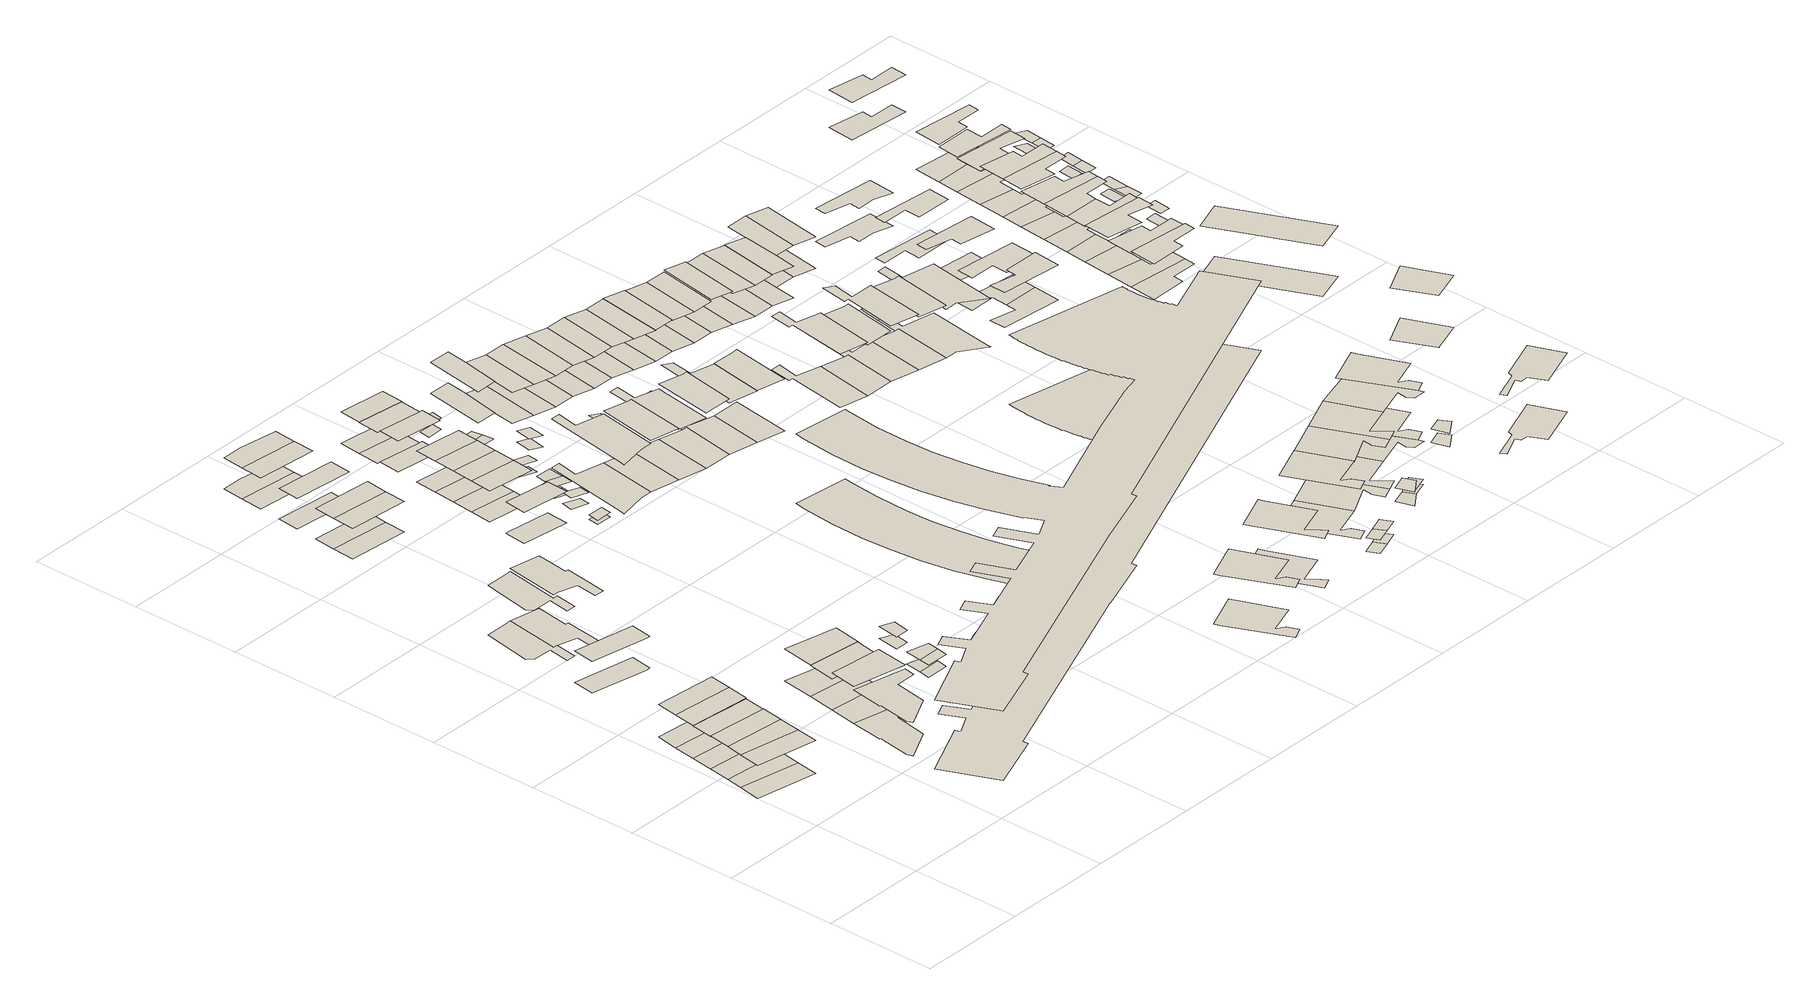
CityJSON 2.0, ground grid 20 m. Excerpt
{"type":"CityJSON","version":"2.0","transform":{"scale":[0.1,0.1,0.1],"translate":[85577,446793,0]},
"CityObjects":{
"building1":{"type":"Building","attributes":{"yearOfConstruction":"1924-01-01Z","measuredHeight":5.92,"storeysAboveGround":1},"geometry":[{"type":"MultiSurface","lod":"1.2","boundaries":[[[0,1,2,3]],[[4,5,6,7]]]}]},
"building2":{"type":"Building","attributes":{"yearOfConstruction":"1924-01-01Z","measuredHeight":5.95,"storeysAboveGround":1},"geometry":[{"type":"MultiSurface","lod":"1.2","boundaries":[[[1,8,9,2]],[[5,10,11,6]]]}]},
"building3":{"type":"Building","attributes":{"yearOfConstruction":"1924-01-01Z","measuredHeight":5.89,"storeysAboveGround":1},"geometry":[{"type":"MultiSurface","lod":"1.2","boundaries":[[[8,12,13,9]],[[10,14,15,11]]]}]},
"building4":{"type":"Building","attributes":{"yearOfConstruction":"1924-01-01Z","measuredHeight":5.85,"storeysAboveGround":1},"geometry":[{"type":"MultiSurface","lod":"1.2","boundaries":[[[12,16,17,13]],[[18,19,20,21]]]}]},
"building5":{"type":"Building","attributes":{"yearOfConstruction":"1924-01-01Z","measuredHeight":5.86,"storeysAboveGround":1},"geometry":[{"type":"MultiSurface","lod":"1.2","boundaries":[[[16,22,23,17]],[[24,25,26,27]]]}]},
"building6":{"type":"Building","attributes":{"yearOfConstruction":"1924-01-01Z","measuredHeight":5.94,"storeysAboveGround":1},"geometry":[{"type":"MultiSurface","lod":"1.2","boundaries":[[[22,28,29,23]],[[25,30,31,26]]]}]},
"building7":{"type":"Building","attributes":{"yearOfConstruction":"1924-01-01Z","measuredHeight":5.75,"storeysAboveGround":1},"geometry":[{"type":"MultiSurface","lod":"1.2","boundaries":[[[32,33,34,35,36]],[[37,38,39,40,41]]]}]},
"building8":{"type":"Building","attributes":{"yearOfConstruction":"2007-01-01Z","measuredHeight":8.91,"storeysAboveGround":2},"geometry":[{"type":"MultiSurface","lod":"1.2","boundaries":[[[42,43,44,45,46,47,48,49,50,51]],[[52,53,54,55,56,57,58,59,60,61]]]}]},
"building9":{"type":"Building","attributes":{"yearOfConstruction":"1999-01-01Z","measuredHeight":6,"storeysAboveGround":2},"geometry":[{"type":"MultiSurface","lod":"1.2","boundaries":[[[62,63,64,65,66,67,68,69,70]],[[71,72,73,74,75,76,77,78,79]]]}]},
"building10":{"type":"Building","attributes":{"yearOfConstruction":"2007-01-01Z","measuredHeight":9.46,"storeysAboveGround":3},"geometry":[{"type":"MultiSurface","lod":"1.2","boundaries":[[[51,50,49,80,81,82,83,84,85]],[[86,87,88,89,90,91,92,93,94]]]}]},
"building11":{"type":"Building","attributes":{"yearOfConstruction":"1999-01-01Z","measuredHeight":6.7,"storeysAboveGround":2},"geometry":[{"type":"MultiSurface","lod":"1.2","boundaries":[[[67,95,96,68]],[[97,98,99,100]]]}]},
"building12":{"type":"Building","attributes":{"yearOfConstruction":"1999-01-01Z","measuredHeight":5.56,"storeysAboveGround":1},"geometry":[{"type":"MultiSurface","lod":"1.2","boundaries":[[[95,101,102,96]],[[103,104,105,106]]]}]},
"building13":{"type":"Building","attributes":{"yearOfConstruction":"1999-01-01Z","measuredHeight":5.67,"storeysAboveGround":1},"geometry":[{"type":"MultiSurface","lod":"1.2","boundaries":[[[101,107,108,102]],[[109,110,111,112]]]}]},
"building14":{"type":"Building","attributes":{"yearOfConstruction":"1924-01-01Z","measuredHeight":5.46,"storeysAboveGround":1},"geometry":[{"type":"MultiSurface","lod":"1.2","boundaries":[[[113,114,115,116]],[[117,118,119,120]]]}]},
"building15":{"type":"Building","attributes":{"yearOfConstruction":"1999-01-01Z","measuredHeight":2.24,"storeysAboveGround":0},"geometry":[{"type":"MultiSurface","lod":"1.2","boundaries":[[[121,122,123,124]],[[125,126,127,128]]]}]},
"building16":{"type":"Building","attributes":{"yearOfConstruction":"1924-01-01Z","measuredHeight":5.5,"storeysAboveGround":1},"geometry":[{"type":"MultiSurface","lod":"1.2","boundaries":[[[114,129,130,115]],[[118,131,132,119]]]}]},
"building17":{"type":"Building","attributes":{"yearOfConstruction":"1999-01-01Z","measuredHeight":2.21,"storeysAboveGround":0},"geometry":[{"type":"MultiSurface","lod":"1.2","boundaries":[[[122,133,134,123]],[[126,135,136,127]]]}]},
"building18":{"type":"Building","attributes":{"yearOfConstruction":"1924-01-01Z","measuredHeight":5.52,"storeysAboveGround":1},"geometry":[{"type":"MultiSurface","lod":"1.2","boundaries":[[[137,138,139,140]],[[141,142,143,144]]]}]},
"building19":{"type":"Building","attributes":{"yearOfConstruction":"1999-01-01Z","measuredHeight":2.22,"storeysAboveGround":0},"geometry":[{"type":"MultiSurface","lod":"1.2","boundaries":[[[145,146,147,148]],[[149,150,151,152]]]}]},
"building20":{"type":"Building","attributes":{"yearOfConstruction":"1924-01-01Z","measuredHeight":5.61,"storeysAboveGround":1},"geometry":[{"type":"MultiSurface","lod":"1.2","boundaries":[[[153,154,155,156]],[[157,158,159,160]]]}]},
"building21":{"type":"Building","attributes":{"yearOfConstruction":"1924-01-01Z","measuredHeight":5.58,"storeysAboveGround":1},"geometry":[{"type":"MultiSurface","lod":"1.2","boundaries":[[[161,162,155,154,163,164]],[[165,166,159,158,167,168]]]}]},
"building22":{"type":"Building","attributes":{"yearOfConstruction":"1928-01-01Z","measuredHeight":5.56,"storeysAboveGround":1},"geometry":[{"type":"MultiSurface","lod":"1.2","boundaries":[[[169,170,171,172,173]],[[174,175,176,177,178]]]}]},
"building23":{"type":"Building","attributes":{"yearOfConstruction":"1928-01-01Z","measuredHeight":5.57,"storeysAboveGround":1},"geometry":[{"type":"MultiSurface","lod":"1.2","boundaries":[[[179,180,181,182]],[[183,184,185,186]]]}]},
"building24":{"type":"Building","attributes":{"yearOfConstruction":"1928-01-01Z","measuredHeight":5.59,"storeysAboveGround":1},"geometry":[{"type":"MultiSurface","lod":"1.2","boundaries":[[[180,187,188,181]],[[184,189,190,185]]]}]},
"building25":{"type":"Building","attributes":{"yearOfConstruction":"1928-01-01Z","measuredHeight":5.6,"storeysAboveGround":1},"geometry":[{"type":"MultiSurface","lod":"1.2","boundaries":[[[187,191,192,188]],[[189,193,194,190]]]}]},
"building26":{"type":"Building","attributes":{"yearOfConstruction":"1999-01-01Z","measuredHeight":0.799,"storeysAboveGround":0},"geometry":[{"type":"MultiSurface","lod":"1.2","boundaries":[[[195,196,197,198]],[[199,200,201,202]]]}]},
"building27":{"type":"Building","attributes":{"yearOfConstruction":"1928-01-01Z","measuredHeight":5.59,"storeysAboveGround":1},"geometry":[{"type":"MultiSurface","lod":"1.2","boundaries":[[[191,203,204,192]],[[193,205,206,194]]]}]},
"building28":{"type":"Building","attributes":{"yearOfConstruction":"1999-01-01Z","measuredHeight":1.98,"storeysAboveGround":0},"geometry":[{"type":"MultiSurface","lod":"1.2","boundaries":[[[207,208,209,210]],[[211,212,213,214]]]}]},
"building29":{"type":"Building","attributes":{"yearOfConstruction":"1999-01-01Z","measuredHeight":2.09,"storeysAboveGround":0},"geometry":[{"type":"MultiSurface","lod":"1.2","boundaries":[[[215,216,217,218]],[[219,220,221,222]]]}]},
"building30":{"type":"Building","attributes":{"yearOfConstruction":"1928-01-01Z","measuredHeight":5.61,"storeysAboveGround":1},"geometry":[{"type":"MultiSurface","lod":"1.2","boundaries":[[[223,224,225,226,227]],[[228,229,230,231,232]]]}]},
"building31":{"type":"Building","attributes":{"yearOfConstruction":"1999-01-01Z","measuredHeight":1.99,"storeysAboveGround":0},"geometry":[{"type":"MultiSurface","lod":"1.2","boundaries":[[[216,233,234,217]],[[235,236,237,238]]]}]},
"building32":{"type":"Building","attributes":{"yearOfConstruction":"1928-01-01Z","measuredHeight":5.62,"storeysAboveGround":1},"geometry":[{"type":"MultiSurface","lod":"1.2","boundaries":[[[226,225,239,240,241]],[[231,230,242,243,244]]]}]},
"building33":{"type":"Building","attributes":{"yearOfConstruction":"1928-01-01Z","measuredHeight":5.67,"storeysAboveGround":1},"geometry":[{"type":"MultiSurface","lod":"1.2","boundaries":[[[239,245,246,240]],[[247,248,249,250]]]}]},
"building34":{"type":"Building","attributes":{"yearOfConstruction":"1999-01-01Z","measuredHeight":2.03,"storeysAboveGround":0},"geometry":[{"type":"MultiSurface","lod":"1.2","boundaries":[[[251,252,253,254]],[[255,256,257,258]]]}]},
"building35":{"type":"Building","attributes":{"yearOfConstruction":"2007-01-01Z","measuredHeight":8.75,"storeysAboveGround":2},"geometry":[{"type":"MultiSurface","lod":"1.2","boundaries":[[[259,260,261,262,263,264,265,266,267]],[[268,269,270,271,272,273,274,275,276]]]}]},
"building36":{"type":"Building","attributes":{"yearOfConstruction":"1999-01-01Z","measuredHeight":2.13,"storeysAboveGround":0},"geometry":[{"type":"MultiSurface","lod":"1.2","boundaries":[[[277,278,279,280]],[[281,282,283,284]]]}]},
"building37":{"type":"Building","attributes":{"yearOfConstruction":"1999-01-01Z","measuredHeight":2.11,"storeysAboveGround":0},"geometry":[{"type":"MultiSurface","lod":"1.2","boundaries":[[[279,285,286,280]],[[283,287,288,284]]]}]},
"building38":{"type":"Building","attributes":{"yearOfConstruction":"1999-01-01Z","measuredHeight":2.06,"storeysAboveGround":0},"geometry":[{"type":"MultiSurface","lod":"1.2","boundaries":[[[289,290,291,292]],[[293,294,295,296]]]}]},
"building39":{"type":"Building","attributes":{"yearOfConstruction":"1924-01-01Z","measuredHeight":8.97,"storeysAboveGround":2},"geometry":[{"type":"MultiSurface","lod":"1.2","boundaries":[[[297,298,299,300,301,302,303,304]],[[305,306,307,308,309,310,311,312]]]}]},
"building40":{"type":"Building","attributes":{"yearOfConstruction":"2007-01-01Z","measuredHeight":9.29,"storeysAboveGround":3},"geometry":[{"type":"MultiSurface","lod":"1.2","boundaries":[[[313,314,315,265,264]],[[316,317,318,319,320]]]}]},
"building41":{"type":"Building","attributes":{"yearOfConstruction":"1999-01-01Z","measuredHeight":1.98,"storeysAboveGround":0},"geometry":[{"type":"MultiSurface","lod":"1.2","boundaries":[[[321,322,323,324]],[[325,326,327,328]]]}]},
"building42":{"type":"Building","attributes":{"yearOfConstruction":"2007-01-01Z","measuredHeight":9.1,"storeysAboveGround":3},"geometry":[{"type":"MultiSurface","lod":"1.2","boundaries":[[[329,330,331,332,333,315,314,313]],[[334,335,336,337,338,339,340,341]]]}]},
"building43":{"type":"Building","attributes":{"yearOfConstruction":"1924-01-01Z","measuredHeight":5.6,"storeysAboveGround":1},"geometry":[{"type":"MultiSurface","lod":"1.2","boundaries":[[[342,343,344,345,346]],[[347,348,349,350,351]]]}]},
"building44":{"type":"Building","attributes":{"yearOfConstruction":"2000-01-01Z","measuredHeight":12.46,"storeysAboveGround":4},"geometry":[{"type":"MultiSurface","lod":"1.2","boundaries":[[[352,353,354,355,356,357,358,359,360,361,362,363,364,365,366,367,368,369,370,371,372,373,374,375,376,377,378,379,380,381,382,383,384,385,386,387,388,389,390,391,392,393,394,395,396,397,398,399,400,401,402,403,404,405,406,407,408,409,410,411,412,413,414,415,416,417,418,419,420,421,422,423,424,425,426,427,428,429,430,431,432,433,434,435,436,437,438,439,440,441,442,443,444,445,446,447,448,449,450,451,452,453,454,455,456,457,458,459,460,461,462,463,464,465,466,467,468,469,470,471,472]],[[473,474,475,476,477,478,479,480,481,482,483,484,485,486,487,488,489,490,491,492,493,494,495,496,497,498,499,500,501,502,503,504,505,506,507,508,509,510,511,512,513,514,515,516,517,518,519,520,521,522,523,524,525,526,527,528,529,530,531,532,533,534,535,536,537,538,539,540,541,542,543,544,545,546,547,548,549,550,551,552,553,554,555,556,557,558,559,560,561,562,563,564,565,566,567,568,569,570,571,572,573,574,575,576,577,578,579,580,581,582,583,584,585,586,587,588,589,590,591,592,593]]]}]},
"building45":{"type":"Building","attributes":{"yearOfConstruction":"2007-01-01Z","measuredHeight":2.5,"storeysAboveGround":0},"geometry":[{"type":"MultiSurface","lod":"1.2","boundaries":[[[332,594,595,333]],[[596,597,598,599]]]}]},
"building46":{"type":"Building","attributes":{"yearOfConstruction":"1924-01-01Z","measuredHeight":5.62,"storeysAboveGround":1},"geometry":[{"type":"MultiSurface","lod":"1.2","boundaries":[[[600,343,342,601,602]],[[603,348,347,604,605]]]}]},
"building47":{"type":"Building","attributes":{"yearOfConstruction":"2007-01-01Z","measuredHeight":10.01,"storeysAboveGround":3},"geometry":[{"type":"MultiSurface","lod":"1.2","boundaries":[[[329,606,607,608,330]],[[609,610,611,612,613]]]}]},
"building48":{"type":"Building","attributes":{"yearOfConstruction":"1924-01-01Z","measuredHeight":5.63,"storeysAboveGround":1},"geometry":[{"type":"MultiSurface","lod":"1.2","boundaries":[[[614,615,600,602]],[[616,617,603,605]]]}]},
"building49":{"type":"Building","attributes":{"yearOfConstruction":"1928-01-01Z","measuredHeight":8.88,"storeysAboveGround":2},"geometry":[{"type":"MultiSurface","lod":"1.2","boundaries":[[[618,619,620,621,622,623,624,625]],[[626,627,628,629,630,631,632,633]]]}]},
"building50":{"type":"Building","attributes":{"yearOfConstruction":"2007-01-01Z","measuredHeight":9.28,"storeysAboveGround":3},"geometry":[{"type":"MultiSurface","lod":"1.2","boundaries":[[[634,635,636,637,608,607,606,638]],[[639,640,641,642,643,644,645,646]]]}]},
"building51":{"type":"Building","attributes":{"yearOfConstruction":"1924-01-01Z","measuredHeight":5.63,"storeysAboveGround":1},"geometry":[{"type":"MultiSurface","lod":"1.2","boundaries":[[[647,648,615,614]],[[649,650,617,616]]]}]},
"building52":{"type":"Building","attributes":{"yearOfConstruction":"2007-01-01Z","measuredHeight":1.88,"storeysAboveGround":0},"geometry":[{"type":"MultiSurface","lod":"1.2","boundaries":[[[636,651,652,637]],[[653,654,655,656]]]}]},
"building53":{"type":"Building","attributes":{"yearOfConstruction":"2007-01-01Z","measuredHeight":9.42,"storeysAboveGround":3},"geometry":[{"type":"MultiSurface","lod":"1.2","boundaries":[[[638,657,658,659,634]],[[660,661,662,663,664]]]}]},
"building54":{"type":"Building","attributes":{"yearOfConstruction":"1924-01-01Z","measuredHeight":5.65,"storeysAboveGround":1},"geometry":[{"type":"MultiSurface","lod":"1.2","boundaries":[[[665,666,648,647]],[[667,668,650,649]]]}]},
"building55":{"type":"Building","attributes":{"yearOfConstruction":"1924-01-01Z","measuredHeight":5.63,"storeysAboveGround":1},"geometry":[{"type":"MultiSurface","lod":"1.2","boundaries":[[[665,669,670,666]],[[667,671,672,668]]]}]},
"building56":{"type":"Building","attributes":{"yearOfConstruction":"1928-01-01Z","measuredHeight":2.43,"storeysAboveGround":0},"geometry":[{"type":"MultiSurface","lod":"1.2","boundaries":[[[673,674,675,676]],[[677,678,679,680]]]}]},
"building57":{"type":"Building","attributes":{"yearOfConstruction":"1924-01-01Z","measuredHeight":5.62,"storeysAboveGround":1},"geometry":[{"type":"MultiSurface","lod":"1.2","boundaries":[[[669,681,682,670]],[[671,683,684,672]]]}]},
"building58":{"type":"Building","attributes":{"yearOfConstruction":"1928-01-01Z","measuredHeight":2.43,"storeysAboveGround":0},"geometry":[{"type":"MultiSurface","lod":"1.2","boundaries":[[[674,685,686,675]],[[678,687,688,679]]]}]},
"building59":{"type":"Building","attributes":{"yearOfConstruction":"1928-01-01Z","measuredHeight":9,"storeysAboveGround":2},"geometry":[{"type":"MultiSurface","lod":"1.2","boundaries":[[[689,690,691,692,693,694,695]],[[696,697,698,699,700,701,702]]]}]},
"building60":{"type":"Building","attributes":{"yearOfConstruction":"1926-01-01Z","measuredHeight":5.65,"storeysAboveGround":1},"geometry":[{"type":"MultiSurface","lod":"1.2","boundaries":[[[703,704,682,681]],[[705,706,684,683]]]}]},
"building61":{"type":"Building","attributes":{"yearOfConstruction":"1924-01-01Z","measuredHeight":5.75,"storeysAboveGround":1},"geometry":[{"type":"MultiSurface","lod":"1.2","boundaries":[[[707,708,704,703]],[[709,710,711,712]]]}]},
"building62":{"type":"Building","attributes":{"yearOfConstruction":"2007-01-01Z","measuredHeight":9.58,"storeysAboveGround":3},"geometry":[{"type":"MultiSurface","lod":"1.2","boundaries":[[[713,714,715,716,717,718,719,720]],[[721,722,723,724,725,726,727,728]]]}]},
"building63":{"type":"Building","attributes":{"yearOfConstruction":"1924-01-01Z","measuredHeight":5.64,"storeysAboveGround":1},"geometry":[{"type":"MultiSurface","lod":"1.2","boundaries":[[[729,730,708,707]],[[731,732,733,734]]]}]},
"building64":{"type":"Building","attributes":{"yearOfConstruction":"1928-01-01Z","measuredHeight":8.88,"storeysAboveGround":2},"geometry":[{"type":"MultiSurface","lod":"1.2","boundaries":[[[735,736,737,689,695,738,739]],[[740,741,742,743,744,745,746]]]}]},
"building65":{"type":"Building","attributes":{"yearOfConstruction":"2007-01-01Z","measuredHeight":9.07,"storeysAboveGround":3},"geometry":[{"type":"MultiSurface","lod":"1.2","boundaries":[[[713,747,748,749,714]],[[750,751,752,753,754]]]}]},
"building66":{"type":"Building","attributes":{"yearOfConstruction":"1928-01-01Z","measuredHeight":2.5,"storeysAboveGround":0},"geometry":[{"type":"MultiSurface","lod":"1.2","boundaries":[[[755,756,757,758]],[[759,760,761,762]]]}]},
"building67":{"type":"Building","attributes":{"yearOfConstruction":"1924-01-01Z","measuredHeight":5.64,"storeysAboveGround":1},"geometry":[{"type":"MultiSurface","lod":"1.2","boundaries":[[[729,763,764,730]],[[731,765,766,732]]]}]},
"building68":{"type":"Building","attributes":{"yearOfConstruction":"1928-01-01Z","measuredHeight":0.95,"storeysAboveGround":0},"geometry":[{"type":"MultiSurface","lod":"1.2","boundaries":[[[756,767,768,757]],[[769,770,771,772]]]}]},
"building69":{"type":"Building","attributes":{"yearOfConstruction":"1928-01-01Z","measuredHeight":8.86,"storeysAboveGround":2},"geometry":[{"type":"MultiSurface","lod":"1.2","boundaries":[[[736,773,774,775,776,777,737]],[[741,778,779,780,781,782,742]]]}]},
"building70":{"type":"Building","attributes":{"yearOfConstruction":"2007-01-01Z","measuredHeight":10.03,"storeysAboveGround":3},"geometry":[{"type":"MultiSurface","lod":"1.2","boundaries":[[[748,747,783,784,785,786,787,749]],[[788,789,790,791,792,793,794,795]]]}]},
"building71":{"type":"Building","attributes":{"yearOfConstruction":"1924-01-01Z","measuredHeight":6.01,"storeysAboveGround":2},"geometry":[{"type":"MultiSurface","lod":"1.2","boundaries":[[[763,796,797,764]],[[798,799,800,801]]]}]},
"building72":{"type":"Building","attributes":{"yearOfConstruction":"2007-01-01Z","measuredHeight":0.526,"storeysAboveGround":0},"geometry":[{"type":"MultiSurface","lod":"1.2","boundaries":[[[786,802,803,787]],[[804,805,806,807]]]}]},
"building73":{"type":"Building","attributes":{"yearOfConstruction":"1924-01-01Z","measuredHeight":5.64,"storeysAboveGround":1},"geometry":[{"type":"MultiSurface","lod":"1.2","boundaries":[[[808,809,797,796]],[[810,811,812,813]]]}]},
"building74":{"type":"Building","attributes":{"yearOfConstruction":"2007-01-01Z","measuredHeight":9.55,"storeysAboveGround":3},"geometry":[{"type":"MultiSurface","lod":"1.2","boundaries":[[[814,815,816,784,783]],[[817,818,819,820,821]]]}]},
"building75":{"type":"Building","attributes":{"yearOfConstruction":"1924-01-01Z","measuredHeight":5.62,"storeysAboveGround":1},"geometry":[{"type":"MultiSurface","lod":"1.2","boundaries":[[[822,823,809,808]],[[824,825,811,810]]]}]},
"building76":{"type":"Building","attributes":{"yearOfConstruction":"1928-01-01Z","measuredHeight":8.87,"storeysAboveGround":2},"geometry":[{"type":"MultiSurface","lod":"1.2","boundaries":[[[826,777,776,827,828,829,830,831]],[[832,782,781,833,834,835,836,837]]]}]},
"building77":{"type":"Building","attributes":{"yearOfConstruction":"2007-01-01Z","measuredHeight":8.8,"storeysAboveGround":2},"geometry":[{"type":"MultiSurface","lod":"1.2","boundaries":[[[838,839,840,839,841,842,843,844,816,815,814]],[[845,846,847,846,848,849,850,851,852,853,854]]]}]},
"building78":{"type":"Building","attributes":{"yearOfConstruction":"1924-01-01Z","measuredHeight":5.66,"storeysAboveGround":1},"geometry":[{"type":"MultiSurface","lod":"1.2","boundaries":[[[822,855,856,857,823]],[[858,859,860,861,862]]]}]},
"building79":{"type":"Building","attributes":{"yearOfConstruction":"2007-01-01Z","measuredHeight":2.4,"storeysAboveGround":0},"geometry":[{"type":"MultiSurface","lod":"1.2","boundaries":[[[843,863,864,844]],[[865,866,867,868]]]}]},
"building80":{"type":"Building","attributes":{"yearOfConstruction":"1928-01-01Z","measuredHeight":2.44,"storeysAboveGround":0},"geometry":[{"type":"MultiSurface","lod":"1.2","boundaries":[[[869,870,871,872]],[[873,874,875,876]]]}]},
"building81":{"type":"Building","attributes":{"yearOfConstruction":"1928-01-01Z","measuredHeight":8.83,"storeysAboveGround":2},"geometry":[{"type":"MultiSurface","lod":"1.2","boundaries":[[[831,877,878,879,880,881,882,883]],[[884,885,886,887,888,889,890,891]]]}]},
"building82":{"type":"Building","attributes":{"yearOfConstruction":"1924-01-01Z","measuredHeight":5.66,"storeysAboveGround":1},"geometry":[{"type":"MultiSurface","lod":"1.2","boundaries":[[[892,893,857,856,894]],[[895,896,861,860,897]]]}]},
"building83":{"type":"Building","attributes":{"yearOfConstruction":"1924-01-01Z","measuredHeight":5.69,"storeysAboveGround":1},"geometry":[{"type":"MultiSurface","lod":"1.2","boundaries":[[[898,899,892,894]],[[900,901,895,897]]]}]},
"building84":{"type":"Building","attributes":{"yearOfConstruction":"1935-01-01Z","measuredHeight":10.55,"storeysAboveGround":3},"geometry":[{"type":"MultiSurface","lod":"1.2","boundaries":[[[902,903,904,905,906,907,908,909,910,911]],[[912,913,914,915,916,917,918,919,920,921]]]}]},
"building85":{"type":"Building","attributes":{"yearOfConstruction":"1935-01-01Z","measuredHeight":6.34,"storeysAboveGround":2},"geometry":[{"type":"MultiSurface","lod":"1.2","boundaries":[[[922,923,924,925,926,927]],[[928,929,930,931,932,933]]]}]},
"building86":{"type":"Building","attributes":{"yearOfConstruction":"1935-01-01Z","measuredHeight":5.84,"storeysAboveGround":1},"geometry":[{"type":"MultiSurface","lod":"1.2","boundaries":[[[924,923,934,935,936,937]],[[938,939,940,941,942,943]]]}]},
"building87":{"type":"Building","attributes":{"yearOfConstruction":"1935-01-01Z","measuredHeight":6.54,"storeysAboveGround":2},"geometry":[{"type":"MultiSurface","lod":"1.2","boundaries":[[[944,945,946,947,948,949]],[[950,951,952,953,954,955]]]}]},
"building88":{"type":"Building","attributes":{"yearOfConstruction":"1935-01-01Z","measuredHeight":7.27,"storeysAboveGround":2},"geometry":[{"type":"MultiSurface","lod":"1.2","boundaries":[[[956,957,958,959,960,961]],[[962,963,964,965,966,967]]]}]},
"building89":{"type":"Building","attributes":{"yearOfConstruction":"1935-01-01Z","measuredHeight":6.02,"storeysAboveGround":2},"geometry":[{"type":"MultiSurface","lod":"1.2","boundaries":[[[968,969,970,971,972,973,974]],[[975,976,977,978,979,980,981]]]}]},
"building90":{"type":"Building","attributes":{"yearOfConstruction":"1935-01-01Z","measuredHeight":6.42,"storeysAboveGround":2},"geometry":[{"type":"MultiSurface","lod":"1.2","boundaries":[[[982,983,984,985,986,987]],[[988,989,990,991,992,993]]]}]},
"building91":{"type":"Building","attributes":{"yearOfConstruction":"1928-01-01Z","measuredHeight":9.38,"storeysAboveGround":3},"geometry":[{"type":"MultiSurface","lod":"1.2","boundaries":[[[994,995,996,997,998,999]],[[1000,1001,1002,1003,1004,1005]]]}]},
"building92":{"type":"Building","attributes":{"yearOfConstruction":"1935-01-01Z","measuredHeight":5.96,"storeysAboveGround":1},"geometry":[{"type":"MultiSurface","lod":"1.2","boundaries":[[[985,1006,1007,1008,1009,986]],[[1010,1011,1012,1013,1014,1015]]]}]},
"building93":{"type":"Building","attributes":{"yearOfConstruction":"1935-01-01Z","measuredHeight":6.58,"storeysAboveGround":2},"geometry":[{"type":"MultiSurface","lod":"1.2","boundaries":[[[1008,1016,1017,1018,1019,1009]],[[1020,1021,1022,1023,1024,1025]]]}]},
"building94":{"type":"Building","attributes":{"yearOfConstruction":"1935-01-01Z","measuredHeight":6.37,"storeysAboveGround":2},"geometry":[{"type":"MultiSurface","lod":"1.2","boundaries":[[[1018,1026,1027,1028,1029,1019]],[[1030,1031,1032,1033,1034,1035]]]}]},
"building95":{"type":"Building","attributes":{"yearOfConstruction":"1927-01-01Z","measuredHeight":9.14,"storeysAboveGround":3},"geometry":[{"type":"MultiSurface","lod":"1.2","boundaries":[[[1036,1037,1038,1039]],[[1040,1041,1042,1043]]]}]},
"building96":{"type":"Building","attributes":{"yearOfConstruction":"1935-01-01Z","measuredHeight":6.37,"storeysAboveGround":2},"geometry":[{"type":"MultiSurface","lod":"1.2","boundaries":[[[1028,1044,1045,1046,1047,1029]],[[1033,1048,1049,1050,1051,1034]]]}]},
"building97":{"type":"Building","attributes":{"yearOfConstruction":"1935-01-01Z","measuredHeight":6.36,"storeysAboveGround":2},"geometry":[{"type":"MultiSurface","lod":"1.2","boundaries":[[[1052,1047,1046,1053,1054,1055]],[[1056,1051,1050,1057,1058,1059]]]}]},
"building98":{"type":"Building","attributes":{"yearOfConstruction":"1935-01-01Z","measuredHeight":6.82,"storeysAboveGround":2},"geometry":[{"type":"MultiSurface","lod":"1.2","boundaries":[[[1055,1060,1061,1062,1063,1052]],[[1064,1065,1066,1067,1068,1069]]]}]},
"building99":{"type":"Building","attributes":{"yearOfConstruction":"1935-01-01Z","measuredHeight":6.82,"storeysAboveGround":2},"geometry":[{"type":"MultiSurface","lod":"1.2","boundaries":[[[1070,1071,1063,1062,1072,1073]],[[1074,1075,1068,1067,1076,1077]]]}]},
"building100":{"type":"Building","attributes":{"yearOfConstruction":"1935-01-01Z","measuredHeight":6.02,"storeysAboveGround":2},"geometry":[{"type":"MultiSurface","lod":"1.2","boundaries":[[[1070,1078,1079,1080,1081,1071]],[[1082,1083,1084,1085,1086,1087]]]}]},
"building101":{"type":"Building","attributes":{"yearOfConstruction":"2004-01-01Z","measuredHeight":2.32,"storeysAboveGround":0},"geometry":[{"type":"MultiSurface","lod":"1.2","boundaries":[[[1088,1089,1090,1091]],[[1092,1093,1094,1095]]]}]},
"building102":{"type":"Building","attributes":{"yearOfConstruction":"1935-01-01Z","measuredHeight":6.34,"storeysAboveGround":2},"geometry":[{"type":"MultiSurface","lod":"1.2","boundaries":[[[1096,1081,1080,1097,1098,1099]],[[1100,1101,1102,1103,1104,1105]]]}]},
"building103":{"type":"Building","attributes":{"yearOfConstruction":"2004-01-01Z","measuredHeight":2.25,"storeysAboveGround":0},"geometry":[{"type":"MultiSurface","lod":"1.2","boundaries":[[[1106,1107,1108,1109]],[[1110,1111,1112,1113]]]}]},
"building104":{"type":"Building","attributes":{"yearOfConstruction":"1935-01-01Z","measuredHeight":6.72,"storeysAboveGround":2},"geometry":[{"type":"MultiSurface","lod":"1.2","boundaries":[[[1099,1114,1115,1116,1117,1096]],[[1118,1119,1120,1121,1122,1123]]]}]},
"building105":{"type":"Building","attributes":{"yearOfConstruction":"2004-01-01Z","measuredHeight":2.18,"storeysAboveGround":0},"geometry":[{"type":"MultiSurface","lod":"1.2","boundaries":[[[1107,1124,1125,1108]],[[1111,1126,1127,1112]]]}]},
"building106":{"type":"Building","attributes":{"yearOfConstruction":"2004-01-01Z","measuredHeight":2.35,"storeysAboveGround":0},"geometry":[{"type":"MultiSurface","lod":"1.2","boundaries":[[[1128,1129,1130,1131]],[[1132,1133,1134,1135]]]}]},
"building107":{"type":"Building","attributes":{"yearOfConstruction":"2004-01-01Z","measuredHeight":2.41,"storeysAboveGround":0},"geometry":[{"type":"MultiSurface","lod":"1.2","boundaries":[[[1129,1136,1137,1130]],[[1133,1138,1139,1134]]]}]},
"building108":{"type":"Building","attributes":{"yearOfConstruction":"1935-01-01Z","measuredHeight":6.67,"storeysAboveGround":2},"geometry":[{"type":"MultiSurface","lod":"1.2","boundaries":[[[1140,1141,1142,1143,1144,1145]],[[1146,1147,1148,1149,1150,1151]]]}]},
"building109":{"type":"Building","attributes":{"yearOfConstruction":"2004-01-01Z","measuredHeight":2.44,"storeysAboveGround":0},"geometry":[{"type":"MultiSurface","lod":"1.2","boundaries":[[[1152,1153,1154,1155]],[[1156,1157,1158,1159]]]}]},
"building110":{"type":"Building","attributes":{"yearOfConstruction":"2004-01-01Z","measuredHeight":2.41,"storeysAboveGround":0},"geometry":[{"type":"MultiSurface","lod":"1.2","boundaries":[[[1153,1160,1161,1154]],[[1157,1162,1163,1158]]]}]}
},
"vertices":[
[114,300,0],[120,340,0],[8,360,0],[2,320,0],[114,300,59],[120,340,59],[8,360,59],[2,320,59],
[126,380,0],[14,390,0],[126,380,59],[14,390,59],
[132,420,0],[20,430,0],[132,420,59],[20,430,59],
[138,460,0],[25,470,0],[132,420,58],[138,460,58],[25,470,58],[20,430,58],
[144,500,0],[31,510,0],[138,460,59],[144,500,59],[31,510,59],[25,470,59],
[150,540,0],[37,550,0],[150,540,59],[37,550,59],
[173,690,0],[179,690,0],[185,730,0],[73,750,0],[67,710,0],[173,690,57],[179,690,57],[185,730,57],[73,750,57],[67,710,57],
[131,940,0],[91,940,0],[75,850,0],[84,840,0],[120,840,0],[114,800,0],[131,800,0],[137,840,0],[128,840,0],[143,940,0],[131,940,89],[91,940,89],[75,850,89],[84,840,89],[120,840,89],[114,800,89],[131,800,89],[137,840,89],[128,840,89],[143,940,89],
[246,230,0],[250,220,0],[308,250,0],[318,310,0],[355,310,0],[359,330,0],[261,350,0],[253,290,0],[255,290,0],[246,230,60],[250,220,60],[308,250,60],[318,310,60],[355,310,60],[359,330,60],[261,350,60],[253,290,60],[255,290,60],
[173,830,0],[168,790,0],[186,790,0],[197,870,0],[191,870,0],[199,930,0],[143,940,95],[128,840,95],[137,840,95],[173,830,95],[168,790,95],[186,790,95],[197,870,95],[191,870,95],[199,930,95],
[367,390,0],[269,400,0],[359,330,67],[367,390,67],[269,400,67],[261,350,67],
[375,440,0],[277,450,0],[367,390,56],[375,440,56],[277,450,56],[269,400,56],
[383,490,0],[286,510,0],[375,440,57],[383,490,57],[286,510,57],[277,450,57],
[232,1230,0],[235,1270,0],[125,1280,0],[122,1240,0],[232,1230,55],[235,1270,55],[125,1280,55],[122,1240,55],
[478,350,0],[481,370,0],[440,370,0],[437,350,0],[478,350,22],[481,370,22],[440,370,22],[437,350,22],
[239,1310,0],[129,1320,0],[239,1310,55],[129,1320,55],
[484,390,0],[444,400,0],[484,390,22],[444,400,22],
[242,1350,0],[246,1390,0],[136,1400,0],[132,1360,0],[242,1350,55],[246,1390,55],[136,1400,55],[132,1360,55],
[492,440,0],[497,470,0],[472,480,0],[467,440,0],[492,440,22],[497,470,22],[472,480,22],[467,440,22],
[250,1430,0],[253,1470,0],[143,1480,0],[139,1440,0],[250,1430,56],[253,1470,56],[143,1480,56],[139,1440,56],
[184,1520,0],[147,1520,0],[256,1510,0],[254,1510,0],[184,1520,56],[147,1520,56],[256,1510,56],[254,1510,56],
[414,1060,0],[417,1100,0],[336,1110,0],[331,1110,0],[327,1070,0],[414,1060,56],[417,1100,56],[336,1110,56],[331,1110,56],[327,1070,56],
[426,1140,0],[430,1180,0],[343,1190,0],[339,1150,0],[426,1140,56],[430,1180,56],[343,1190,56],[339,1150,56],
[433,1220,0],[347,1230,0],[433,1220,56],[347,1230,56],
[437,1260,0],[350,1270,0],[437,1260,56],[350,1270,56],
[470,1020,0],[473,1040,0],[444,1040,0],[441,1020,0],[470,1020,8],[473,1040,8],[444,1040,8],[441,1020,8],
[440,1300,0],[354,1310,0],[440,1300,56],[354,1310,56],
[478,1070,0],[481,1090,0],[452,1100,0],[448,1080,0],[478,1070,20],[481,1090,20],[452,1100,20],[448,1080,20],
[484,1110,0],[487,1130,0],[458,1140,0],[455,1120,0],[484,1110,21],[487,1130,21],[458,1140,21],[455,1120,21],
[444,1340,0],[448,1380,0],[442,1380,0],[361,1390,0],[357,1350,0],[444,1340,56],[448,1380,56],[442,1380,56],[361,1390,56],[357,1350,56],
[491,1160,0],[461,1160,0],[487,1130,20],[491,1160,20],[461,1160,20],[458,1140,20],
[446,1420,0],[359,1430,0],[355,1390,0],[446,1420,56],[359,1430,56],[355,1390,56],
[449,1460,0],[363,1470,0],[446,1420,57],[449,1460,57],[363,1470,57],[359,1430,57],
[496,1190,0],[499,1210,0],[470,1220,0],[467,1200,0],[496,1190,20],[499,1210,20],[470,1220,20],[467,1200,20],
[519,1180,0],[493,1020,0],[491,1010,0],[492,1010,0],[542,1020,0],[565,1020,0],[582,1130,0],[529,1140,0],[536,1180,0],[519,1180,88],[493,1020,88],[491,1010,88],[492,1010,88],[542,1020,88],[565,1020,88],[582,1130,88],[529,1140,88],[536,1180,88],
[470,1280,0],[499,1280,0],[497,1300,0],[467,1300,0],[470,1280,21],[499,1280,21],[497,1300,21],[467,1300,21],
[494,1320,0],[465,1320,0],[494,1320,21],[465,1320,21],
[493,1380,0],[496,1400,0],[467,1400,0],[464,1380,0],[493,1380,21],[496,1400,21],[467,1400,21],[464,1380,21],
[907,150,0],[837,120,0],[840,110,0],[890,0,0],[911,10,0],[903,30,0],[887,40,0],[943,60,0],[907,150,90],[837,120,90],[840,110,90],[890,0,90],[911,10,90],[903,30,90],[887,40,90],[943,60,90],
[619,1010,0],[635,1120,0],[627,1120,0],[619,1010,93],[635,1120,93],[627,1120,93],[582,1130,93],[565,1020,93],
[536,1240,0],[557,1230,0],[562,1260,0],[541,1270,0],[536,1240,20],[557,1230,20],[562,1260,20],[541,1270,20],
[672,1000,0],[688,1110,0],[644,1120,0],[650,1160,0],[633,1160,0],[672,1000,91],[688,1110,91],[644,1120,91],[650,1160,91],[633,1160,91],[627,1120,91],[635,1120,91],[619,1010,91],
[583,1350,0],[596,1420,0],[602,1460,0],[561,1460,0],[544,1350,0],[583,1350,56],[596,1420,56],[602,1460,56],[561,1460,56],[544,1350,56],
[826,440,0],[809,490,0],[796,540,0],[787,590,0],[781,640,0],[779,690,0],[780,750,0],[785,800,0],[788,820,0],[685,830,0],[681,810,0],[676,750,0],[675,690,0],[678,640,0],[684,580,0],[695,520,0],[709,470,0],[728,410,0],[730,410,0],[744,380,0],[707,360,0],[682,420,0],[658,410,0],[684,350,0],[607,320,0],[582,380,0],[558,370,0],[584,310,0],[508,280,0],[488,320,0],[465,310,0],[485,270,0],[409,240,0],[389,280,0],[366,270,0],[385,230,0],[351,210,0],[347,220,0],[242,170,0],[286,70,0],[391,110,0],[390,120,0],[781,280,0],[782,280,0],[889,320,0],[888,330,0],[1483,580,0],[1444,670,0],[1346,630,0],[1345,630,0],[1344,640,0],[1343,640,0],[1342,640,0],[1341,640,0],[1340,650,0],[1339,650,0],[1338,650,0],[1337,660,0],[1336,660,0],[1335,660,0],[1335,670,0],[1334,670,0],[1333,670,0],[1331,690,0],[1331,700,0],[1331,710,0],[1331,720,0],[1332,720,0],[1332,730,0],[1333,730,0],[1114,770,0],[1113,760,0],[1112,760,0],[1112,750,0],[1111,750,0],[1110,740,0],[1110,730,0],[1109,730,0],[1109,720,0],[1109,710,0],[1109,700,0],[1109,690,0],[1109,680,0],[1110,670,0],[1110,660,0],[1111,660,0],[1112,650,0],[1113,640,0],[1114,640,0],[1115,630,0],[1116,630,0],[1116,620,0],[1117,620,0],[1118,620,0],[1118,610,0],[1119,610,0],[1120,610,0],[1121,600,0],[1122,600,0],[1123,590,0],[1124,590,0],[1125,590,0],[1126,580,0],[1127,580,0],[1128,580,0],[1129,580,0],[1130,570,0],[1131,570,0],[1132,570,0],[1133,560,0],[1134,560,0],[1135,560,0],[1136,560,0],[1137,550,0],[1138,550,0],[1139,550,0],[1141,540,0],[1105,530,0],[1002,490,0],[835,420,0],[823,440,0],[826,440,125],[809,490,125],[796,540,125],[787,590,125],[781,640,125],[779,690,125],[780,750,125],[785,800,125],[788,820,125],[685,830,125],[681,810,125],[676,750,125],[675,690,125],[678,640,125],[684,580,125],[695,520,125],[709,470,125],[728,410,125],[730,410,125],[744,380,125],[707,360,125],[682,420,125],[658,410,125],[684,350,125],[607,320,125],[582,380,125],[558,370,125],[584,310,125],[508,280,125],[488,320,125],[465,310,125],[485,270,125],[409,240,125],[389,280,125],[366,270,125],[385,230,125],[351,210,125],[347,220,125],[242,170,125],[286,70,125],[391,110,125],[390,120,125],[781,280,125],[782,280,125],[889,320,125],[888,330,125],[1483,580,125],[1444,670,125],[1346,630,125],[1345,630,125],[1344,640,125],[1343,640,125],[1342,640,125],[1341,640,125],[1340,650,125],[1339,650,125],[1338,650,125],[1337,660,125],[1336,660,125],[1335,660,125],[1335,670,125],[1334,670,125],[1333,670,125],[1331,690,125],[1331,700,125],[1331,710,125],[1331,720,125],[1332,720,125],[1332,730,125],[1333,730,125],[1114,770,125],[1113,760,125],[1112,760,125],[1112,750,125],[1111,750,125],[1110,740,125],[1110,730,125],[1109,730,125],[1109,720,125],[1109,710,125],[1109,700,125],[1109,690,125],[1109,680,125],[1110,670,125],[1110,660,125],[1111,660,125],[1112,650,125],[1113,640,125],[1114,640,125],[1115,630,125],[1116,630,125],[1116,620,125],[1117,620,125],[1118,620,125],[1118,610,125],[1119,610,125],[1120,610,125],[1121,600,125],[1122,600,125],[1123,590,125],[1124,590,125],[1125,590,125],[1126,580,125],[1127,580,125],[1128,580,125],[1129,580,125],[1130,570,125],[1131,570,125],[1132,570,125],[1133,560,125],[1134,560,125],[1135,560,125],[1136,560,125],[1137,550,125],[1138,550,125],[1139,550,125],[1141,540,125],[1105,530,125],[1002,490,125],[835,420,125],[823,440,125],
[657,1200,0],[640,1210,0],[650,1160,25],[657,1200,25],[640,1210,25],[633,1160,25],
[633,1410,0],[577,1310,0],[616,1300,0],[633,1410,56],[577,1310,56],[616,1300,56],
[725,1000,0],[742,1100,0],[733,1100,0],[672,1000,100],[725,1000,100],[742,1100,100],[733,1100,100],[688,1110,100],
[656,1290,0],[673,1410,0],[656,1290,56],[673,1410,56],
[1081,120,0],[1049,200,0],[1046,210,0],[976,180,0],[1027,60,0],[1049,70,0],[1041,80,0],[1025,100,0],[1081,120,89],[1049,200,89],[1046,210,89],[976,180,89],[1027,60,89],[1049,70,89],[1041,80,89],[1025,100,89],
[795,1090,0],[751,1100,0],[757,1140,0],[740,1150,0],[779,990,0],[795,1090,93],[751,1100,93],[757,1140,93],[740,1150,93],[733,1100,93],[742,1100,93],[725,1000,93],[779,990,93],
[696,1290,0],[713,1400,0],[696,1290,56],[713,1400,56],
[764,1190,0],[746,1190,0],[757,1140,19],[764,1190,19],[746,1190,19],[740,1150,19],
[832,980,0],[848,1090,0],[840,1090,0],[779,990,94],[832,980,94],[848,1090,94],[840,1090,94],[795,1090,94],
[735,1280,0],[752,1390,0],[735,1280,56],[752,1390,56],
[775,1280,0],[792,1390,0],[775,1280,56],[792,1390,56],
[1158,60,0],[1185,70,0],[1175,90,0],[1148,80,0],[1158,60,24],[1185,70,24],[1175,90,24],[1148,80,24],
[815,1270,0],[832,1380,0],[815,1270,56],[832,1380,56],
[1212,80,0],[1202,100,0],[1212,80,24],[1202,100,24],
[1188,260,0],[1118,230,0],[1169,110,0],[1191,120,0],[1183,140,0],[1167,150,0],[1224,170,0],[1188,260,90],[1118,230,90],[1169,110,90],[1191,120,90],[1183,140,90],[1167,150,90],[1224,170,90],
[855,1260,0],[872,1380,0],[855,1260,56],[872,1380,56],
[894,1260,0],[911,1370,0],[894,1260,57],[911,1370,57],[872,1380,57],[855,1260,57],
[992,950,0],[1009,1060,0],[964,1070,0],[971,1110,0],[953,1110,0],[947,1070,0],[955,1070,0],[939,960,0],[992,950,96],[1009,1060,96],[964,1070,96],[971,1110,96],[953,1110,96],[947,1070,96],[955,1070,96],[939,960,96],
[934,1250,0],[951,1360,0],[934,1250,56],[951,1360,56],[911,1370,56],[894,1260,56],
[1286,160,0],[1308,170,0],[1257,290,0],[1280,200,0],[1278,180,0],[1286,160,89],[1308,170,89],[1257,290,89],[1188,260,89],[1224,170,89],[1280,200,89],[1278,180,89],
[1046,950,0],[1062,1050,0],[1054,1050,0],[992,950,91],[1046,950,91],[1062,1050,91],[1054,1050,91],[1009,1060,91],
[1296,110,0],[1323,130,0],[1314,150,0],[1286,140,0],[1296,110,25],[1323,130,25],[1314,150,25],[1286,140,25],
[974,1250,0],[991,1360,0],[974,1250,56],[991,1360,56],
[1351,140,0],[1341,160,0],[1323,130,9],[1351,140,9],[1341,160,9],[1314,150,9],
[1330,180,0],[1322,190,0],[1306,210,0],[1362,230,0],[1326,320,0],[1330,180,89],[1322,190,89],[1306,210,89],[1362,230,89],[1326,320,89],
[1099,940,0],[1115,1050,0],[1071,1050,0],[1078,1090,0],[1061,1100,0],[1062,1050,100],[1046,950,100],[1099,940,100],[1115,1050,100],[1071,1050,100],[1078,1090,100],[1061,1100,100],[1054,1050,100],
[1013,1240,0],[1030,1350,0],[974,1250,60],[1013,1240,60],[1030,1350,60],[991,1360,60],
[1084,1140,0],[1067,1140,0],[1078,1090,5],[1084,1140,5],[1067,1140,5],[1061,1100,5],
[1053,1230,0],[1070,1350,0],[1053,1230,56],[1070,1350,56],[1030,1350,56],[1013,1240,56],
[1152,930,0],[1169,1040,0],[1161,1040,0],[1152,930,95],[1169,1040,95],[1161,1040,95],[1115,1050,95],[1099,940,95],
[1093,1230,0],[1110,1340,0],[1093,1230,56],[1110,1340,56],
[1393,340,0],[1419,250,0],[1416,230,0],[1424,220,0],[1447,220,0],[1444,230,0],[1393,340,89],[1419,250,89],[1416,230,89],[1424,220,89],[1447,220,89],[1444,230,89],
[1176,930,0],[1220,900,0],[1222,900,0],[1239,1030,0],[1178,1040,0],[1184,1080,0],[1167,1080,0],[1176,930,88],[1220,900,88],[1222,900,88],[1239,1030,88],[1178,1040,88],[1184,1080,88],[1167,1080,88],[1161,1040,88],[1169,1040,88],[1152,930,88],
[1132,1220,0],[1138,1260,0],[1147,1330,0],[1093,1230,57],[1132,1220,57],[1138,1260,57],[1147,1330,57],[1110,1340,57],
[1191,1120,0],[1174,1120,0],[1184,1080,24],[1191,1120,24],[1174,1120,24],[1167,1080,24],
[1460,180,0],[1488,200,0],[1478,220,0],[1451,210,0],[1460,180,24],[1488,200,24],[1478,220,24],[1451,210,24],
[1465,240,0],[1457,260,0],[1441,270,0],[1496,290,0],[1464,370,0],[1461,380,0],[1390,350,0],[1444,230,88],[1465,240,88],[1457,260,88],[1441,270,88],[1496,290,88],[1464,370,88],[1461,380,88],[1390,350,88],
[1194,1370,0],[1153,1370,0],[1177,1260,0],[1194,1370,57],[1153,1370,57],[1177,1260,57],
[1218,1250,0],[1235,1360,0],[1218,1250,57],[1235,1360,57],
[1501,100,0],[1542,120,0],[1546,110,0],[1560,110,0],[1574,80,0],[1654,110,0],[1630,170,0],[1551,140,0],[1548,130,0],[1496,110,0],[1501,100,106],[1542,120,106],[1546,110,106],[1560,110,106],[1574,80,106],[1654,110,106],[1630,170,106],[1551,140,106],[1548,130,106],[1496,110,106],
[1391,910,0],[1396,960,0],[1329,960,0],[1327,940,0],[1279,950,0],[1277,920,0],[1391,910,63],[1396,960,63],[1329,960,63],[1327,940,63],[1279,950,63],[1277,920,63],
[1400,1010,0],[1285,1020,0],[1283,990,0],[1331,990,0],[1329,960,58],[1396,960,58],[1400,1010,58],[1285,1020,58],[1283,990,58],[1331,990,58],
[1337,1060,0],[1404,1050,0],[1408,1100,0],[1293,1110,0],[1291,1090,0],[1339,1080,0],[1337,1060,65],[1404,1050,65],[1408,1100,65],[1293,1110,65],[1291,1090,65],[1339,1080,65],
[1412,1150,0],[1416,1190,0],[1301,1200,0],[1299,1180,0],[1347,1180,0],[1345,1150,0],[1412,1150,73],[1416,1190,73],[1301,1200,73],[1299,1180,73],[1347,1180,73],[1345,1150,73],
[1353,1250,0],[1388,1240,0],[1392,1290,0],[1277,1300,0],[1275,1280,0],[1322,1270,0],[1320,1250,0],[1353,1250,60],[1388,1240,60],[1392,1290,60],[1277,1300,60],[1275,1280,60],[1322,1270,60],[1320,1250,60],
[1555,800,0],[1557,820,0],[1605,820,0],[1607,840,0],[1492,850,0],[1488,800,0],[1555,800,64],[1557,820,64],[1605,820,64],[1607,840,64],[1492,850,64],[1488,800,64],
[1666,380,0],[1667,380,0],[1668,380,0],[1725,400,0],[1692,480,0],[1634,450,0],[1666,380,94],[1667,380,94],[1668,380,94],[1725,400,94],[1692,480,94],[1634,450,94],
[1609,870,0],[1561,870,0],[1563,890,0],[1497,900,0],[1607,840,60],[1609,870,60],[1561,870,60],[1563,890,60],[1497,900,60],[1492,850,60],
[1566,920,0],[1613,910,0],[1615,940,0],[1501,950,0],[1563,890,66],[1566,920,66],[1613,910,66],[1615,940,66],[1501,950,66],[1497,900,66],
[1617,960,0],[1570,960,0],[1572,990,0],[1505,990,0],[1615,940,64],[1617,960,64],[1570,960,64],[1572,990,64],[1505,990,64],[1501,950,64],
[1662,610,0],[1721,630,0],[1642,810,0],[1584,790,0],[1662,610,91],[1721,630,91],[1642,810,91],[1584,790,91],
[1574,1010,0],[1621,1010,0],[1623,1030,0],[1509,1040,0],[1574,1010,64],[1621,1010,64],[1623,1030,64],[1509,1040,64],
[1514,1090,0],[1625,1050,0],[1578,1060,0],[1580,1080,0],[1514,1090,64],[1625,1050,64],[1578,1060,64],[1580,1080,64],
[1582,1100,0],[1630,1100,0],[1632,1120,0],[1518,1130,0],[1580,1080,68],[1582,1100,68],[1630,1100,68],[1632,1120,68],[1518,1130,68],[1514,1090,68],
[1588,1170,0],[1522,1180,0],[1634,1150,0],[1586,1150,0],[1588,1170,68],[1522,1180,68],[1634,1150,68],[1586,1150,68],
[1591,1200,0],[1638,1190,0],[1640,1220,0],[1527,1230,0],[1588,1170,60],[1591,1200,60],[1638,1190,60],[1640,1220,60],[1527,1230,60],[1522,1180,60],
[1674,930,0],[1677,960,0],[1657,960,0],[1654,930,0],[1674,930,23],[1677,960,23],[1657,960,23],[1654,930,23],
[1531,1270,0],[1642,1240,0],[1595,1240,0],[1597,1270,0],[1531,1270,63],[1527,1230,63],[1640,1220,63],[1642,1240,63],[1595,1240,63],[1597,1270,63],
[1680,990,0],[1682,1020,0],[1662,1030,0],[1659,990,0],[1680,990,22],[1682,1020,22],[1662,1030,22],[1659,990,22],
[1599,1290,0],[1646,1290,0],[1648,1310,0],[1535,1320,0],[1597,1270,67],[1599,1290,67],[1646,1290,67],[1648,1310,67],[1535,1320,67],[1531,1270,67],
[1685,1060,0],[1665,1060,0],[1685,1060,22],[1665,1060,22],
[1688,1090,0],[1691,1120,0],[1670,1120,0],[1667,1090,0],[1688,1090,24],[1691,1120,24],[1670,1120,24],[1667,1090,24],
[1694,1150,0],[1674,1150,0],[1694,1150,24],[1674,1150,24],
[1540,1500,0],[1536,1450,0],[1650,1440,0],[1652,1470,0],[1605,1470,0],[1607,1490,0],[1540,1500,67],[1536,1450,67],[1650,1440,67],[1652,1470,67],[1605,1470,67],[1607,1490,67],
[1696,1180,0],[1699,1210,0],[1679,1210,0],[1676,1180,0],[1696,1180,24],[1699,1210,24],[1679,1210,24],[1676,1180,24],
[1702,1240,0],[1682,1250,0],[1702,1240,24],[1682,1250,24]
]}
